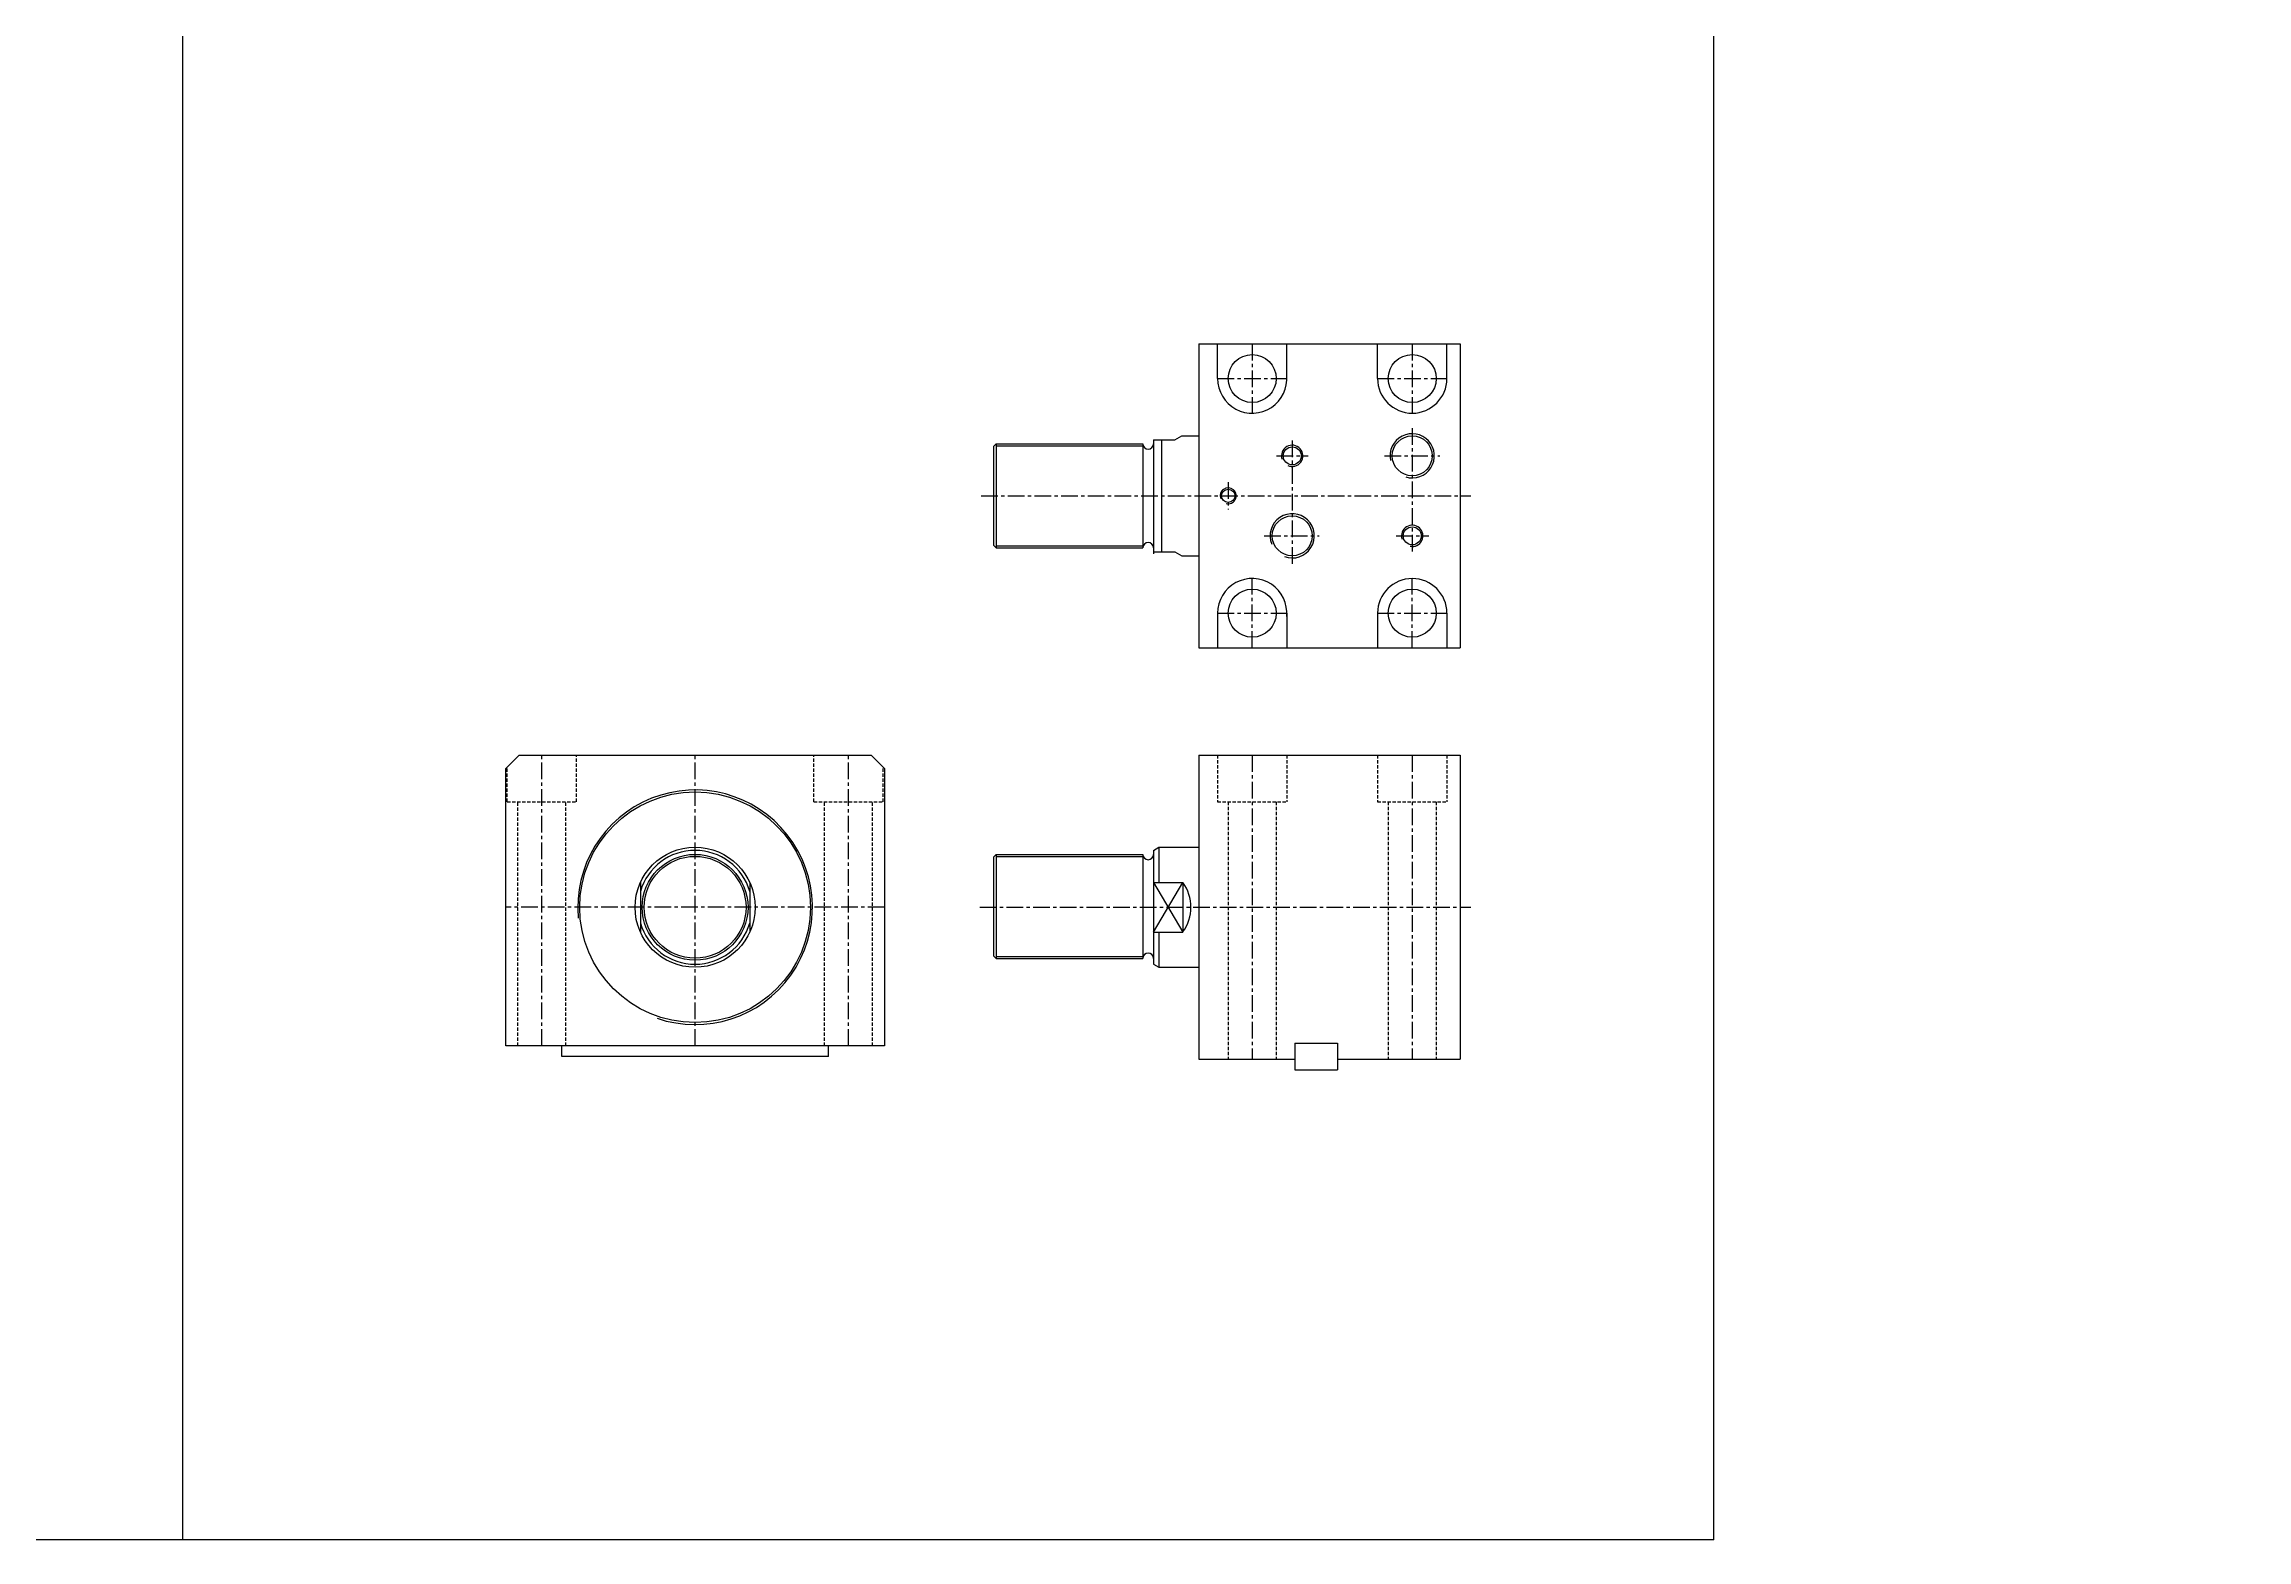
# Model space of a CAD drawing. Extents: x 0 to 3832, y 0 to 1298.
# Drawn here: x 1968 to 2794, y 0 to 561 of the extents above; entities that cross this region are included whole.
import ezdxf

# ---------------------------------------------------------------- set-up
doc = ezdxf.new("R2010")
doc.units = 0
doc.header["$LTSCALE"] = 5
doc.header["$MEASUREMENT"] = 0
doc.linetypes.add('CENTER', pattern=[2, 1.25, -0.25, 0.25, -0.25])
doc.linetypes.add('HIDDEN', pattern=[0.375, 0.25, -0.125])
doc.layers.get('0').update_dxf_attribs({"linetype": 'CONTINUOUS'})
doc.layers.add('HIDDEN', color=2, linetype='HIDDEN')
doc.layers.add('ML', color=3, linetype='CONTINUOUS')
doc.styles.add('GHS', font='romans', dxfattribs={"bigfont": 'ghs'})

msp = doc.modelspace()

# ---------------------------------------------------------------- linework, layer by layer
for p, q in [((2020, 0), (2020, 724)), ((2594, 0), (2594, 724)), ((2400.94, 448.58), (2498.94, 448.58)), ((2400.94, 448.58), (2400.94, 334.58)), ((2407.94, 435.58), (2407.94, 448.58)), ((2433.94, 435.58), (2433.94, 448.58)), ((2467.94, 435.58), (2467.94, 448.58)), ((2493.94, 435.58), (2493.94, 448.58)), ((2498.94, 448.58), (2498.94, 334.58)), ((2391.95, 412.58), (2394.54, 414.08)), ((2394.54, 414.08), (2400.94, 414.08)), ((2323.94, 410.08), (2324.94, 411.08)), ((2323.94, 410.08), (2323.94, 373.08)), ((2324.94, 411.08), (2379.94, 411.08)), ((2324.94, 411.08), (2324.94, 372.08)), ((2379.94, 411.08), (2379.94, 372.08)), ((2383.94, 412.58), (2383.94, 370.58)), ((2383.94, 412.58), (2391.95, 412.58)), ((2383.94, 412.58), (2383.94, 369.89)), ((2383.94, 412.58), (2383.94, 370.58)), ((2386.94, 412.58), (2386.94, 370.58)), ((2400.94, 406.58), (2400.94, 391.58)), ((2323.94, 373.08), (2324.94, 372.08)), ((2324.94, 372.08), (2379.94, 372.08)), ((2383.94, 370.58), (2391.95, 370.58)), ((2391.95, 370.58), (2394.54, 369.08)), ((2394.54, 369.08), (2400.94, 369.08)), ((2407.94, 347.58), (2407.94, 334.58)), ((2433.94, 347.58), (2433.94, 334.58)), ((2467.94, 347.58), (2467.94, 334.58)), ((2493.94, 347.58), (2493.94, 334.58)), ((2400.94, 334.58), (2498.94, 334.58)), ((2146.06, 294.28), (2141.06, 289.28)), ((2141.06, 185.28), (2141.06, 289.28)), ((2146.06, 294.28), (2278.06, 294.28)), ((2278.06, 294.28), (2283.06, 289.28)), ((2283.06, 289.28), (2283.06, 185.28)), ((2400.94, 294.28), (2400.94, 237.28)), ((2400.94, 294.28), (2498.94, 294.28)), ((2498.94, 294.28), (2498.94, 180.28)), ((2323.94, 256.12), (2324.94, 257.12)), ((2323.94, 256.12), (2323.94, 219.12)), ((2324.94, 257.12), (2379.94, 257.12)), ((2324.94, 257.12), (2324.94, 218.12)), ((2379.94, 257.12), (2379.94, 218.12)), ((2383.94, 258.62), (2385.94, 259.78)), ((2383.94, 258.62), (2383.94, 215.93)), ((2383.94, 258.62), (2383.94, 216.62)), ((2385.94, 259.78), (2400.94, 259.78)), ((2385.94, 259.78), (2385.94, 246.55)), ((2191.56, 246.55), (2191.56, 228)), ((2232.56, 246.55), (2232.56, 228)), ((2383.94, 246.55), (2394.94, 246.55)), ((2394.94, 246.55), (2394.94, 228)), ((2400.94, 237.28), (2400.94, 180.28)), ((2383.94, 228), (2394.94, 228)), ((2385.94, 228), (2385.94, 214.78)), ((2385.94, 224.03), (2385.94, 214.78)), ((2323.94, 219.12), (2324.94, 218.12)), ((2324.94, 218.12), (2379.94, 218.12)), ((2383.94, 215.93), (2385.94, 214.78)), ((2385.94, 214.78), (2400.94, 214.78)), ((2283.06, 185.28), (2141.06, 185.28)), ((2162.06, 181.28), (2162.06, 185.28)), ((2262.06, 181.28), (2262.06, 185.28)), ((2436.94, 186.28), (2452.94, 186.28)), ((2436.94, 186.28), (2436.94, 176.28)), ((2452.94, 186.28), (2452.94, 176.28)), ((2262.06, 181.28), (2162.06, 181.28)), ((2400.94, 180.28), (2436.94, 180.28)), ((2436.94, 176.28), (2452.94, 176.28)), ((2452.94, 180.28), (2498.94, 180.28)), ((2594, 0), (0, 0))]:
    msp.add_line(p, q)
at = {"color": 3}
for p, q in [((2324.94, 410.33), (2380.09, 410.33)), ((2324.94, 372.83), (2380.09, 372.83)), ((2324.94, 256.37), (2380.09, 256.37)), ((2324.94, 218.87), (2380.09, 218.87))]:
    msp.add_line(p, q, dxfattribs=at)
for centre, radius in [((2420.94, 435.58), 9), ((2480.94, 435.58), 9), ((2420.94, 347.58), 9), ((2480.94, 347.58), 9), ((2212.06, 237.28), 43.25), ((2212.06, 237.28), 22.5), ((2212.06, 237.28), 19.1)]:
    msp.add_circle(centre, radius)
at = {"color": 7}
for centre, radius in [((2480.94, 406.58), 7.5), ((2435.94, 406.58), 3.38), ((2411.94, 391.58), 2.5), ((2435.94, 376.58), 7.5), ((2480.94, 376.58), 3.38)]:
    msp.add_circle(centre, radius, dxfattribs=at)
for centre, radius, start, end in [((2420.94, 435.58), 13, 180, 5.35101), ((2480.94, 435.58), 13, 180, 0), ((2381.94, 411.08), 2, 180, 0), ((2381.94, 372.08), 2, 0, 180), ((2420.94, 347.58), 13, 354.64899, 180), ((2480.94, 347.58), 13, 0, 180), ((2212.06, 237.28), 21.35, 16.1784, 163.8216), ((2381.94, 257.12), 2, 180, 0), ((2382.11, 237.28), 15.83, 324.14739, 35.85261), ((2212.06, 237.28), 21.35, 196.1784, 343.8216), ((2381.94, 218.12), 2, 0, 180)]:
    msp.add_arc(centre, radius, start, end)
at = {"color": 3}
msp.add_arc((2212.06, 237.28), 44, 251.08268, 185.34643, dxfattribs=at)
at = {"layer": 'HIDDEN'}
for p, q in [((2141.56, 276.78), (2141.56, 289.78)), ((2167.56, 276.78), (2167.56, 294.28)), ((2256.56, 276.78), (2256.56, 294.28)), ((2282.56, 276.78), (2282.56, 289.78)), ((2407.94, 294.28), (2407.94, 276.78)), ((2433.94, 294.28), (2433.94, 276.78)), ((2467.94, 294.28), (2467.94, 276.78)), ((2493.94, 294.28), (2493.94, 276.78)), ((2141.56, 276.78), (2167.56, 276.78)), ((2145.56, 185.28), (2145.56, 276.78)), ((2163.56, 185.28), (2163.56, 276.78)), ((2256.56, 276.78), (2282.56, 276.78)), ((2260.56, 185.28), (2260.56, 276.78)), ((2278.56, 185.28), (2278.56, 276.78)), ((2407.94, 276.78), (2433.94, 276.78)), ((2411.94, 276.78), (2411.94, 180.28)), ((2429.94, 276.78), (2429.94, 180.28)), ((2467.94, 276.78), (2493.94, 276.78)), ((2471.94, 276.78), (2471.94, 180.28)), ((2489.94, 276.78), (2489.94, 180.28))]:
    msp.add_line(p, q, dxfattribs=at)
at = {"layer": 'ML', "color": 1, "linetype": 'CENTER'}
for p, q in [((2420.94, 448.58), (2420.94, 422.58)), ((2480.94, 448.58), (2480.94, 422.58)), ((2407.94, 435.58), (2433.94, 435.58)), ((2467.94, 435.58), (2493.94, 435.58)), ((2480.94, 417.01), (2480.94, 370.49)), ((2430.11, 406.58), (2441.88, 406.58)), ((2435.94, 412.36), (2435.94, 366.08)), ((2470.5, 406.58), (2491.33, 406.58)), ((2411.94, 396.69), (2411.94, 386.4)), ((2319.29, 391.58), (2502.94, 391.58)), ((2425.46, 376.58), (2446.04, 376.58)), ((2474.91, 376.58), (2487.16, 376.58)), ((2420.94, 334.58), (2420.94, 360.58)), ((2480.94, 334.58), (2480.94, 360.58)), ((2407.94, 347.58), (2433.94, 347.58)), ((2467.94, 347.58), (2493.94, 347.58)), ((2154.56, 185.28), (2154.56, 294.28)), ((2212.06, 185.28), (2212.06, 294.28)), ((2269.56, 185.28), (2269.56, 294.28)), ((2420.94, 294.28), (2420.94, 180.28)), ((2480.94, 294.28), (2480.94, 180.28)), ((2283.06, 237.28), (2141.06, 237.28)), ((2318.8, 237.28), (2502.94, 237.28))]:
    msp.add_line(p, q, dxfattribs=at)
at = {"layer": 'ML'}
for p, q in [((2383.94, 246.55), (2394.94, 228)), ((2383.94, 228), (2394.94, 246.55))]:
    msp.add_line(p, q, dxfattribs=at)
msp.add_circle((2212.06, 237.28), 19.85, dxfattribs=at)
for centre, radius, start, end in [((2480.94, 406.58), 8.3, 252.81437, 191.92691), ((2435.94, 406.58), 4, 245.37358, 198.83842), ((2411.94, 391.58), 3, 254.67946, 202.69658), ((2435.94, 376.58), 8.3, 249.64809, 202.19642), ((2480.94, 376.58), 4, 259.03938, 197.26662)]:
    msp.add_arc(centre, radius, start, end, dxfattribs=at)

# ---------------------------------------------------------------- texts
at = {"layer": 'ML', "color": 2, "char_height": 3, "style": 'GHS'}
for insert, attachment_point in [((2584.74, 457.24), 4), ((2793.89, 416.06), 6), ((2224.04, 336.38), 6), ((2460.8, 309.24), 6)]:
    msp.add_mtext('\\A1;', dxfattribs=dict(at, insert=insert, attachment_point=attachment_point))

doc.saveas('drawing.dxf')
